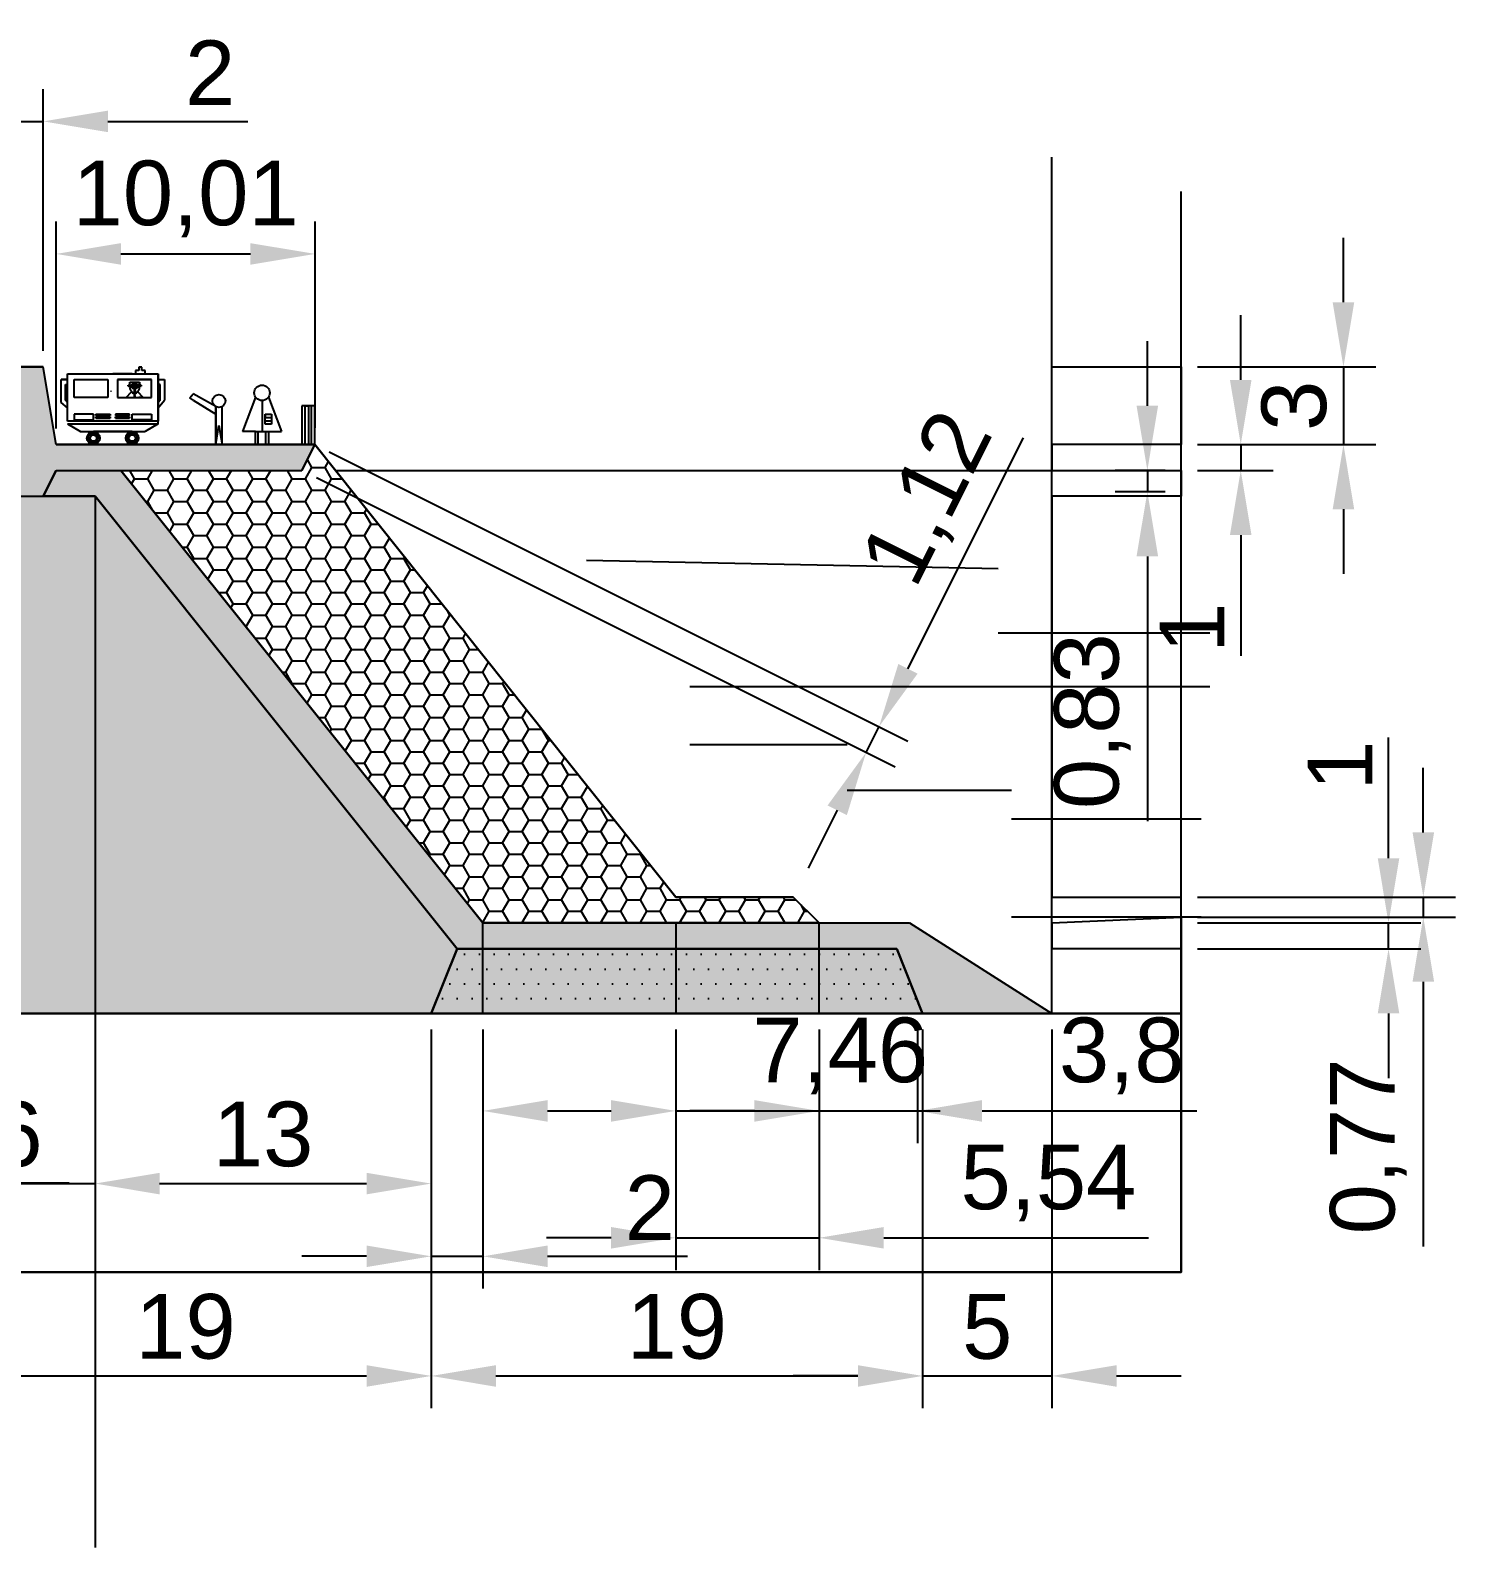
# Model space of a CAD drawing. Header units: centimetres. Extents: x -10 to 101, y -21 to 38.
# Drawn here: x 45.5 to 100.6, y -20.7 to 38 of the extents above; entities that cross this region are included whole.
import ezdxf

# ---------------------------------------------------------------- set-up
doc = ezdxf.new("R2010")
doc.units = ezdxf.units.CM
doc.styles.get("Standard").update_dxf_attribs({"font": 'arial.ttf'})
doc.dimstyles.new('ISO-25', dxfattribs={"dimtxt": 2.5, "dimasz": 2.5, "dimexe": 1.25, "dimexo": 0.625, "dimtad": 1, "dimtxsty": 'Standard', "dimcen": 2.5, "dimadec": 0, "dimazin": 0, "dimtfac": 1, "dimtmove": 0, "dimatfit": 3, "dimfxl": 1, "dimarcsym": 0})

# ---------------------------------------------------------------- blocks, each defined once
blk = doc.blocks.new('*D3')
at = {"color": 0, "lineweight": -2, "transparency": 16777216}
for p, q in [((42, -0.625), (42, -15.268)), ((61, -0.625), (61, -15.268)), ((44.5, -14.018), (58.5, -14.018))]:
    blk.add_line(p, q, dxfattribs=at)
at = {"color": 0, "transparency": 16777216}
for points in [[(44.5, -13.602), (44.5, -14.435), (42, -14.018)], [(58.5, -13.602), (58.5, -14.435), (61, -14.018)]]:
    blk.add_solid(points, dxfattribs=at)
at = {"layer": 'Defpoints', "color": 0, "transparency": 16777216}
for p in [(42, 0), (61, 0), (61, -14.018)]:
    blk.add_point(p, dxfattribs=at)
at = {"color": 0, "transparency": 16777216, "insert": (51.5, -12.117), "char_height": 2.5, "attachment_point": 5}
blk.add_mtext('19', dxfattribs=at)
blk = doc.blocks.new('*D4')
at = {"color": 0, "lineweight": -2, "transparency": 16777216}
for p, q in [((61, -0.625), (61, -15.268)), ((80, -0.625), (80, -15.268)), ((63.5, -14.018), (77.5, -14.018))]:
    blk.add_line(p, q, dxfattribs=at)
at = {"color": 0, "transparency": 16777216}
for points in [[(63.5, -13.602), (63.5, -14.435), (61, -14.018)], [(77.5, -13.602), (77.5, -14.435), (80, -14.018)]]:
    blk.add_solid(points, dxfattribs=at)
at = {"layer": 'Defpoints', "color": 0, "transparency": 16777216}
for p in [(61, 0), (80, 0), (80, -14.018)]:
    blk.add_point(p, dxfattribs=at)
at = {"color": 0, "transparency": 16777216, "insert": (70.5, -12.117), "char_height": 2.5, "attachment_point": 5}
blk.add_mtext('19', dxfattribs=at)
blk = doc.blocks.new('*D5')
at = {"color": 0, "lineweight": -2, "transparency": 16777216}
for p, q in [((80, -0.625), (80, -15.268)), ((85, -0.625), (85, -15.268)), ((77.5, -14.018), (75, -14.018)), ((80, -14.018), (85, -14.018)), ((87.5, -14.018), (90, -14.018))]:
    blk.add_line(p, q, dxfattribs=at)
at = {"color": 0, "transparency": 16777216}
for points in [[(77.5, -13.602), (77.5, -14.435), (80, -14.018)], [(87.5, -13.602), (87.5, -14.435), (85, -14.018)]]:
    blk.add_solid(points, dxfattribs=at)
at = {"layer": 'Defpoints', "color": 0, "transparency": 16777216}
for p in [(80, 0), (85, 0), (85, -14.018)]:
    blk.add_point(p, dxfattribs=at)
at = {"color": 0, "transparency": 16777216, "insert": (82.5, -12.122), "char_height": 2.5, "attachment_point": 5}
blk.add_mtext('5', dxfattribs=at)
blk = doc.blocks.new('*D7')
at = {"color": 0, "lineweight": -2, "transparency": 16777216}
for p, q in [((61, -0.625), (61, -10.642)), ((63, -0.625), (63, -10.642)), ((58.5, -9.392), (56, -9.392)), ((61, -9.392), (63, -9.392)), ((65.5, -9.392), (70.906, -9.392))]:
    blk.add_line(p, q, dxfattribs=at)
at = {"color": 0, "transparency": 16777216}
for points in [[(58.5, -8.975), (58.5, -9.808), (61, -9.392)], [(65.5, -8.975), (65.5, -9.808), (63, -9.392)]]:
    blk.add_solid(points, dxfattribs=at)
at = {"layer": 'Defpoints', "color": 0, "transparency": 16777216}
for p in [(61, 0), (63, 0), (63, -9.392)]:
    blk.add_point(p, dxfattribs=at)
at = {"color": 0, "transparency": 16777216, "insert": (69.453, -7.511), "char_height": 2.5, "attachment_point": 5}
blk.add_mtext('2', dxfattribs=at)
blk = doc.blocks.new('*D8')
at = {"color": 0, "lineweight": -2, "transparency": 16777216}
for p, q in [((63, -0.625), (63, -5.019)), ((70.456, -0.625), (70.456, -5.019)), ((65.5, -3.769), (67.956, -3.769)), ((70.456, -3.769), (80.678, -3.769))]:
    blk.add_line(p, q, dxfattribs=at)
at = {"color": 0, "transparency": 16777216}
for points in [[(65.5, -3.352), (65.5, -4.186), (63, -3.769)], [(67.956, -3.352), (67.956, -4.186), (70.456, -3.769)]]:
    blk.add_solid(points, dxfattribs=at)
at = {"layer": 'Defpoints', "color": 0, "transparency": 16777216}
for p in [(63, 0), (70.456, 0), (70.456, -3.769)]:
    blk.add_point(p, dxfattribs=at)
at = {"color": 0, "transparency": 16777216, "insert": (76.817, -1.642), "char_height": 2.5, "attachment_point": 5}
blk.add_mtext('7,46', dxfattribs=at)
blk = doc.blocks.new('*D9')
at = {"color": 0, "lineweight": -2, "transparency": 16777216}
for p, q in [((70.456, -0.625), (70.456, -9.926)), ((76, -0.625), (76, -9.926)), ((67.956, -8.676), (65.456, -8.676)), ((70.456, -8.676), (76, -8.676)), ((78.5, -8.676), (88.734, -8.676))]:
    blk.add_line(p, q, dxfattribs=at)
at = {"color": 0, "transparency": 16777216}
for points in [[(67.956, -8.259), (67.956, -9.093), (70.456, -8.676)], [(78.5, -8.259), (78.5, -9.093), (76, -8.676)]]:
    blk.add_solid(points, dxfattribs=at)
at = {"layer": 'Defpoints', "color": 0, "transparency": 16777216}
for p in [(70.456, 0), (76, 0), (76, -8.676)]:
    blk.add_point(p, dxfattribs=at)
at = {"color": 0, "transparency": 16777216, "insert": (84.867, -6.554), "char_height": 2.5, "attachment_point": 5}
blk.add_mtext('5,54', dxfattribs=at)
blk = doc.blocks.new('*D10')
at = {"color": 0, "lineweight": -2, "transparency": 16777216}
for p, q in [((76, -0.625), (76, -5.019)), ((79.799, -0.625), (79.799, -5.019)), ((73.5, -3.769), (71, -3.769)), ((76, -3.769), (79.799, -3.769)), ((82.299, -3.769), (90.604, -3.769))]:
    blk.add_line(p, q, dxfattribs=at)
at = {"color": 0, "transparency": 16777216}
for points in [[(73.5, -3.352), (73.5, -4.186), (76, -3.769)], [(82.299, -3.352), (82.299, -4.186), (79.799, -3.769)]]:
    blk.add_solid(points, dxfattribs=at)
at = {"layer": 'Defpoints', "color": 0, "transparency": 16777216}
for p in [(76, 0), (79.799, 0), (79.799, -3.769)]:
    blk.add_point(p, dxfattribs=at)
at = {"color": 0, "transparency": 16777216, "insert": (87.702, -1.642), "char_height": 2.5, "attachment_point": 5}
blk.add_mtext('3,8', dxfattribs=at)
blk = doc.blocks.new('*D11')
at = {"color": 0, "lineweight": -2, "transparency": 16777216}
for p, q in [((37, -0.625), (37, -7.801)), ((42, -0.625), (42, -7.801)), ((34.5, -6.551), (32, -6.551)), ((42, -6.551), (37, -6.551)), ((44.5, -6.551), (47, -6.551))]:
    blk.add_line(p, q, dxfattribs=at)
at = {"color": 0, "transparency": 16777216}
for points in [[(34.5, -6.134), (34.5, -6.967), (37, -6.551)], [(44.5, -6.134), (44.5, -6.967), (42, -6.551)]]:
    blk.add_solid(points, dxfattribs=at)
at = {"layer": 'Defpoints', "color": 0, "transparency": 16777216}
for p in [(37, 0), (42, 0), (37, -6.551)]:
    blk.add_point(p, dxfattribs=at)
at = {"color": 0, "transparency": 16777216, "insert": (39.5, -4.654), "char_height": 2.5, "attachment_point": 5}
blk.add_mtext('5', dxfattribs=at)
blk = doc.blocks.new('*D16')
at = {"color": 0, "lineweight": -2, "transparency": 16777216}
for p, q in [((57.059, 21.72), (79.435, 10.533)), ((79.435, 13.328), (83.899, 22.257)), ((56.559, 20.72), (78.935, 9.533)), ((77.817, 10.092), (78.317, 11.092)), ((76.699, 7.855), (75.581, 5.619))]:
    blk.add_line(p, q, dxfattribs=at)
at = {"color": 0, "transparency": 16777216}
for points in [[(79.062, 13.514), (79.808, 13.141), (78.317, 11.092)], [(76.326, 8.042), (77.072, 7.669), (77.817, 10.092)]]:
    blk.add_solid(points, dxfattribs=at)
at = {"layer": 'Defpoints', "color": 0, "transparency": 16777216}
for p in [(56.5, 22), (56, 21), (78.317, 11.092)]:
    blk.add_point(p, dxfattribs=at)
at = {"color": 0, "transparency": 16777216, "insert": (80.323, 19.862), "char_height": 2.5, "attachment_point": 5, "rotation": 63.43495}
blk.add_mtext('1,12', dxfattribs=at)
blk = doc.blocks.new('*D17')
at = {"color": 0, "lineweight": -2, "transparency": 16777216}
for p, q in [((44, 25.625), (44, 35.747)), ((46, 25.625), (46, 35.747)), ((41.5, 34.497), (39, 34.497)), ((44, 34.497), (46, 34.497)), ((48.5, 34.497), (53.906, 34.497))]:
    blk.add_line(p, q, dxfattribs=at)
at = {"color": 0, "transparency": 16777216}
for points in [[(41.5, 34.914), (41.5, 34.081), (44, 34.497)], [(48.5, 34.914), (48.5, 34.081), (46, 34.497)]]:
    blk.add_solid(points, dxfattribs=at)
at = {"layer": 'Defpoints', "color": 0, "transparency": 16777216}
for p in [(46, 34.497), (44, 25), (46, 25)]:
    blk.add_point(p, dxfattribs=at)
at = {"color": 0, "transparency": 16777216, "insert": (52.453, 36.377), "char_height": 2.5, "attachment_point": 5}
blk.add_mtext('2', dxfattribs=at)
blk = doc.blocks.new('*D18')
at = {"color": 0, "lineweight": -2, "transparency": 16777216}
for p, q in [((46.5, 22.625), (46.5, 30.622)), ((56.51, 22.645), (56.51, 30.622)), ((49, 29.372), (54.01, 29.372))]:
    blk.add_line(p, q, dxfattribs=at)
at = {"color": 0, "transparency": 16777216}
for points in [[(49, 29.788), (49, 28.955), (46.5, 29.372)], [(54.01, 29.788), (54.01, 28.955), (56.51, 29.372)]]:
    blk.add_solid(points, dxfattribs=at)
at = {"layer": 'Defpoints', "color": 0, "transparency": 16777216}
for p in [(56.51, 29.372), (46.5, 22), (56.51, 22.02)]:
    blk.add_point(p, dxfattribs=at)
at = {"color": 0, "transparency": 16777216, "insert": (51.505, 31.499), "char_height": 2.5, "attachment_point": 5}
blk.add_mtext('10,01', dxfattribs=at)
blk = doc.blocks.new('*D19')
at = {"color": 0, "lineweight": -2, "transparency": 16777216}
for p, q in [((96.275, 27.5), (96.275, 30)), ((90.625, 25), (97.525, 25)), ((96.275, 25), (96.275, 22)), ((90.625, 22), (97.525, 22)), ((96.275, 19.5), (96.275, 17))]:
    blk.add_line(p, q, dxfattribs=at)
at = {"color": 0, "transparency": 16777216}
for points in [[(95.858, 27.5), (96.691, 27.5), (96.275, 25)], [(95.858, 19.5), (96.691, 19.5), (96.275, 22)]]:
    blk.add_solid(points, dxfattribs=at)
at = {"layer": 'Defpoints', "color": 0, "transparency": 16777216}
for p in [(90, 25), (90, 22), (96.275, 22)]:
    blk.add_point(p, dxfattribs=at)
at = {"color": 0, "transparency": 16777216, "insert": (94.372, 23.5), "char_height": 2.5, "attachment_point": 5, "rotation": 90}
blk.add_mtext('3', dxfattribs=at)
blk = doc.blocks.new('*D20')
at = {"color": 0, "lineweight": -2, "transparency": 16777216}
for p, q in [((92.303, 24.5), (92.303, 27)), ((90.625, 22), (93.553, 22)), ((92.303, 22), (92.303, 21)), ((90.625, 21), (93.553, 21)), ((92.303, 18.5), (92.303, 13.829))]:
    blk.add_line(p, q, dxfattribs=at)
at = {"color": 0, "transparency": 16777216}
for points in [[(91.886, 24.5), (92.719, 24.5), (92.303, 22)], [(91.886, 18.5), (92.719, 18.5), (92.303, 21)]]:
    blk.add_solid(points, dxfattribs=at)
at = {"layer": 'Defpoints', "color": 0, "transparency": 16777216}
for p in [(90, 22), (90, 21), (92.303, 21)]:
    blk.add_point(p, dxfattribs=at)
at = {"color": 0, "transparency": 16777216, "insert": (90.423, 14.915), "char_height": 2.5, "attachment_point": 5, "rotation": 90}
blk.add_mtext('1', dxfattribs=at)
blk = doc.blocks.new('*D21')
at = {"color": 0, "lineweight": -2, "transparency": 16777216}
for p, q in [((88.692, 23.5), (88.692, 26)), ((89.375, 21), (87.442, 21)), ((88.692, 21), (88.692, 20.175)), ((89.375, 20.175), (87.442, 20.175)), ((88.692, 17.675), (88.692, 7.431))]:
    blk.add_line(p, q, dxfattribs=at)
at = {"color": 0, "transparency": 16777216}
for points in [[(88.275, 23.5), (89.108, 23.5), (88.692, 21)], [(88.275, 17.675), (89.108, 17.675), (88.692, 20.175)]]:
    blk.add_solid(points, dxfattribs=at)
at = {"layer": 'Defpoints', "color": 0, "transparency": 16777216}
for p in [(90, 21), (88.692, 20.175), (90, 20.175)]:
    blk.add_point(p, dxfattribs=at)
at = {"color": 0, "transparency": 16777216, "insert": (86.564, 11.303), "char_height": 2.5, "attachment_point": 5, "rotation": 90}
blk.add_mtext('0,83', dxfattribs=at)
blk = doc.blocks.new('*D22')
at = {"color": 0, "lineweight": -2, "transparency": 16777216}
for p, q in [((99.363, 7), (99.363, 9.5)), ((90.625, 4.5), (100.613, 4.5)), ((99.363, 4.5), (99.363, 3.726)), ((90.625, 3.726), (100.613, 3.726)), ((99.363, 1.226), (99.363, -9.017))]:
    blk.add_line(p, q, dxfattribs=at)
at = {"color": 0, "transparency": 16777216}
for points in [[(98.947, 7), (99.78, 7), (99.363, 4.5)], [(98.947, 1.226), (99.78, 1.226), (99.363, 3.726)]]:
    blk.add_solid(points, dxfattribs=at)
at = {"layer": 'Defpoints', "color": 0, "transparency": 16777216}
for p in [(90, 4.5), (90, 3.726), (99.363, 3.726)]:
    blk.add_point(p, dxfattribs=at)
at = {"color": 0, "transparency": 16777216, "insert": (97.236, -5.145), "char_height": 2.5, "attachment_point": 5, "rotation": 90}
blk.add_mtext('0,77', dxfattribs=at)
blk = doc.blocks.new('*D23')
at = {"color": 0, "lineweight": -2, "transparency": 16777216}
for p, q in [((98.017, 6), (98.017, 10.671)), ((90.625, 3.5), (99.267, 3.5)), ((98.017, 2.5), (98.017, 3.5)), ((90.625, 2.5), (99.267, 2.5)), ((98.017, 0), (98.017, -2.5))]:
    blk.add_line(p, q, dxfattribs=at)
at = {"color": 0, "transparency": 16777216}
for points in [[(97.601, 6), (98.434, 6), (98.017, 3.5)], [(97.601, 0), (98.434, 0), (98.017, 2.5)]]:
    blk.add_solid(points, dxfattribs=at)
at = {"layer": 'Defpoints', "color": 0, "transparency": 16777216}
for p in [(90, 3.5), (98.017, 3.5), (90, 2.5)]:
    blk.add_point(p, dxfattribs=at)
at = {"color": 0, "transparency": 16777216, "insert": (96.137, 9.585), "char_height": 2.5, "attachment_point": 5, "rotation": 90}
blk.add_mtext('1', dxfattribs=at)
blk = doc.blocks.new('*D24')
at = {"color": 0, "lineweight": -2, "transparency": 16777216}
for p, q in [((42, -0.625), (42, -7.829)), ((48, -0.625), (48, -7.829)), ((39.5, -6.579), (37, -6.579)), ((42, -6.579), (48, -6.579)), ((50.5, -6.579), (53, -6.579))]:
    blk.add_line(p, q, dxfattribs=at)
at = {"color": 0, "transparency": 16777216}
for points in [[(39.5, -6.163), (39.5, -6.996), (42, -6.579)], [(50.5, -6.163), (50.5, -6.996), (48, -6.579)]]:
    blk.add_solid(points, dxfattribs=at)
at = {"layer": 'Defpoints', "color": 0, "transparency": 16777216}
for p in [(42, 0), (48, 0), (48, -6.579)]:
    blk.add_point(p, dxfattribs=at)
at = {"color": 0, "transparency": 16777216, "insert": (45, -4.678), "char_height": 2.5, "attachment_point": 5}
blk.add_mtext('6', dxfattribs=at)
blk = doc.blocks.new('*D25')
at = {"color": 0, "lineweight": -2, "transparency": 16777216}
for p, q in [((48, -0.625), (48, -7.829)), ((61, -0.625), (61, -7.829)), ((50.5, -6.579), (58.5, -6.579))]:
    blk.add_line(p, q, dxfattribs=at)
at = {"color": 0, "transparency": 16777216}
for points in [[(50.5, -6.163), (50.5, -6.996), (48, -6.579)], [(58.5, -6.163), (58.5, -6.996), (61, -6.579)]]:
    blk.add_solid(points, dxfattribs=at)
at = {"layer": 'Defpoints', "color": 0, "transparency": 16777216}
for p in [(48, 0), (61, 0), (61, -6.579)]:
    blk.add_point(p, dxfattribs=at)
at = {"color": 0, "transparency": 16777216, "insert": (54.5, -4.677), "char_height": 2.5, "attachment_point": 5}
blk.add_mtext('13', dxfattribs=at)

msp = doc.modelspace()

# ---------------------------------------------------------------- hatches: boundary and pattern name
at = {"true_color": 0x636466}
h = msp.add_hatch(color=251, dxfattribs=at)
h.dxf.hatch_style = 1
h.paths.add_polyline_path([(44, 25), (44, 20), (46, 20), (46.5, 21), (56, 21), (56.5, 22), (46.5, 22), (46, 25)])
at = {"true_color": 0xf1eb1f}
h = msp.add_hatch(dxfattribs=at)
h.set_pattern_fill('HONEY', color=2, scale=0.16)
h.paths.add_polyline_path([(49, 21), (56, 21), (56.5, 22), (70.456, 4.5), (75, 4.5), (76, 3.5), (63, 3.5)])
h = msp.add_hatch()
h.set_pattern_fill('HEX', color=256, scale=0.063)
h.paths.add_polyline_path([(46, 20), (46.5, 21), (49, 21), (63, 3.5), (79.5, 3.5), (85, 0), (80, 0), (79, 2.5), (62, 2.5), (48, 20)])
h = msp.add_hatch()
h.set_pattern_fill('AR-SAND', color=256, scale=0.0068)
h.paths.add_polyline_path([(22.5, 3.5), (42, 20), (48, 20), (62, 2.5), (61, 0), (42, 0), (41, 2.5), (37, 2.5), (35, 3.5)])
h = msp.add_hatch()
h.set_pattern_fill('DOTS', color=256, scale=0.36)
h.paths.add_polyline_path([(5, 0), (6, 2.5), (41, 2.5), (42, 0)])
edge = h.paths.add_edge_path()
edge.add_line((62, 2.5), (79, 2.5))
edge.add_line((80, 0), (61, 0))
h = msp.add_hatch()
h.set_pattern_fill('DOTS', color=256, scale=0.36)
h.paths.add_polyline_path([(62, 2.5), (79, 2.5), (80, 0), (61, 0)])
at = {"true_color": 0x636466}
h = msp.add_hatch(dxfattribs=at)
h.set_pattern_fill('AR-HBONE', color=251)
h.paths.add_polyline_path([(90, 0), (0, 0), (-10, 0), (-10, -10), (90, -10)])

# ---------------------------------------------------------------- linework, layer by layer
for p, q in [((85, 0), (85, 33.115)), ((90, 0), (90, 31.782)), ((44, 25), (46, 25)), ((46, 25), (44, 25)), ((44, 25), (46, 25)), ((46.5, 22), (46, 25)), ((46.5, 22), (46, 25)), ((46.938, 22.9), (46.938, 24.74)), ((46.938, 24.74), (50.438, 24.74)), ((49.438, 24.74), (48.688, 24.74)), ((49.689, 24.865), (49.564, 24.865)), ((49.564, 24.865), (49.564, 24.74)), ((49.814, 24.99), (49.689, 24.99)), ((49.689, 24.99), (49.689, 24.865)), ((49.814, 24.865), (49.814, 24.99)), ((49.939, 24.865), (49.814, 24.865)), ((49.938, 24.74), (49.939, 24.865)), ((50.438, 24.74), (50.438, 22.9)), ((50.438, 22.9), (50.438, 24.74)), ((85, 25), (90, 25)), ((90, 25), (90, 22)), ((46.938, 24.52), (46.688, 24.52)), ((46.688, 23.62), (46.688, 24.52)), ((46.688, 24.52), (46.938, 24.52)), ((46.855, 23.72), (46.855, 24.32)), ((46.855, 23.72), (46.855, 24.32)), ((46.855, 24.32), (46.938, 24.32)), ((47.188, 23.82), (47.188, 24.52)), ((47.188, 24.52), (47.438, 24.52)), ((47.438, 24.52), (48.313, 24.52)), ((48.313, 24.52), (48.501, 24.52)), ((48.501, 24.52), (48.501, 23.82)), ((48.62, 24.054), (48.62, 24.072)), ((49.063, 24.52), (48.876, 24.52)), ((48.876, 24.52), (48.876, 23.82)), ((48.876, 24.52), (50.188, 24.52)), ((49.938, 24.52), (49.063, 24.52)), ((49.277, 24.302), (49.347, 24.302)), ((49.277, 24.252), (49.277, 24.302)), ((49.277, 24.302), (49.347, 24.302)), ((49.277, 24.302), (49.301, 24.302)), ((49.377, 24.252), (49.277, 24.252)), ((49.786, 24.252), (49.277, 24.252)), ((49.301, 24.302), (49.301, 24.252)), ((49.301, 24.252), (49.324, 24.252)), ((49.324, 24.252), (49.324, 24.302)), ((49.324, 24.302), (49.347, 24.302)), ((49.347, 24.302), (49.347, 24.411)), ((49.347, 24.411), (49.716, 24.411)), ((49.347, 24.302), (49.347, 24.411)), ((49.347, 24.302), (49.347, 24.252)), ((49.377, 24.252), (49.686, 24.252)), ((49.411, 24.209), (49.411, 24.206)), ((49.495, 24.209), (49.495, 24.206)), ((49.498, 24.188), (49.515, 24.179)), ((49.498, 24.188), (49.519, 24.072)), ((49.515, 24.179), (49.498, 24.188)), ((49.525, 24.072), (49.515, 24.179)), ((49.525, 24.072), (49.515, 24.179)), ((49.515, 24.179), (49.532, 24.134)), ((49.519, 24.072), (49.525, 24.072)), ((49.532, 24.072), (49.519, 24.072)), ((49.532, 24.134), (49.559, 24.184)), ((49.559, 24.184), (49.532, 24.134)), ((49.532, 24.134), (49.532, 24.072)), ((49.532, 24.072), (49.549, 24.072)), ((49.559, 24.184), (49.543, 24.072)), ((49.543, 24.072), (49.549, 24.072)), ((49.549, 24.072), (49.576, 24.193)), ((49.576, 24.193), (49.559, 24.184)), ((49.559, 24.184), (49.576, 24.193)), ((49.576, 24.193), (49.559, 24.184)), ((49.578, 24.208), (49.578, 24.205)), ((49.662, 24.208), (49.662, 24.205)), ((49.686, 24.252), (49.786, 24.252)), ((49.716, 24.302), (49.716, 24.411)), ((49.716, 24.411), (49.716, 24.302)), ((49.786, 24.302), (49.716, 24.302)), ((49.716, 24.302), (49.786, 24.302)), ((49.716, 24.252), (49.716, 24.302)), ((49.74, 24.252), (49.716, 24.252)), ((49.763, 24.302), (49.74, 24.302)), ((49.74, 24.302), (49.74, 24.252)), ((49.763, 24.252), (49.763, 24.302)), ((49.786, 24.252), (49.763, 24.252)), ((49.786, 24.252), (49.786, 24.302)), ((49.786, 24.302), (49.786, 24.252)), ((50.188, 24.52), (49.938, 24.52)), ((50.188, 23.82), (50.188, 24.52)), ((50.188, 23.82), (50.188, 24.52)), ((50.438, 24.52), (50.688, 24.52)), ((50.521, 24.32), (50.438, 24.32)), ((50.521, 23.82), (50.521, 24.32)), ((50.688, 24.52), (50.688, 23.72)), ((46.938, 23.42), (46.688, 23.62)), ((46.938, 23.72), (46.855, 23.72)), ((46.938, 23.62), (46.855, 23.72)), ((47.438, 23.82), (47.188, 23.82)), ((48.501, 23.82), (47.188, 23.82)), ((48.876, 23.82), (50.188, 23.82)), ((49.204, 23.82), (49.412, 24.042)), ((49.204, 23.82), (49.532, 23.82)), ((49.204, 23.82), (49.86, 23.82)), ((49.204, 23.82), (49.368, 23.82)), ((49.458, 24.012), (49.532, 23.944)), ((49.47, 23.979), (49.458, 24.012)), ((49.458, 24.012), (49.47, 23.979)), ((49.506, 23.967), (49.47, 23.979)), ((49.558, 23.967), (49.506, 23.967)), ((49.506, 23.967), (49.532, 23.944)), ((49.532, 23.944), (49.606, 24.012)), ((49.532, 23.944), (49.558, 23.967)), ((49.532, 23.82), (49.532, 23.967)), ((49.532, 23.944), (49.532, 23.903)), ((49.532, 23.903), (49.532, 23.861)), ((49.593, 23.982), (49.558, 23.967)), ((49.593, 23.982), (49.606, 24.012)), ((49.86, 23.82), (49.651, 24.042)), ((49.86, 23.82), (49.696, 23.82)), ((49.938, 23.82), (50.063, 23.82)), ((49.938, 23.82), (50.188, 23.82)), ((50.438, 23.72), (50.438, 23.62)), ((50.438, 23.42), (50.688, 23.72)), ((50.521, 23.72), (50.438, 23.62)), ((50.438, 23.62), (50.438, 23.52)), ((50.438, 23.52), (50.438, 23.62)), ((50.438, 23.62), (50.438, 23.62)), ((50.438, 23.52), (50.438, 23.42)), ((50.438, 23.42), (50.438, 23.52)), ((50.521, 23.72), (50.521, 23.82)), ((51.663, 23.804), (51.802, 23.967)), ((51.802, 23.717), (51.663, 23.804)), ((52.668, 23.467), (51.802, 23.967)), ((51.802, 23.967), (51.802, 23.967)), ((51.802, 23.717), (52.668, 23.177)), ((52.668, 21.985), (52.668, 23.485)), ((54.209, 23.834), (53.709, 22.5)), ((54.459, 23.7), (54.459, 22.5)), ((54.709, 23.834), (55.209, 22.5)), ((56.5, 23.5), (56, 23.5)), ((56, 23.5), (56, 22)), ((56.125, 22), (56.125, 23.5)), ((56.125, 23.5), (56.25, 23.5)), ((56.25, 23.5), (56.25, 22)), ((56.375, 22), (56.375, 23.5)), ((56.5, 22), (56.5, 23.5)), ((50.438, 22.9), (46.938, 22.9)), ((47.188, 23.177), (47.188, 22.962)), ((47.938, 23.177), (47.188, 23.177)), ((47.188, 22.962), (47.938, 22.962)), ((47.938, 22.962), (47.938, 23.177)), ((48.038, 23.177), (48.038, 23.123)), ((48.038, 23.177), (48.588, 23.177)), ((48.038, 23.123), (48.038, 23.177)), ((48.038, 23.123), (48.588, 23.123)), ((48.588, 23.123), (48.038, 23.123)), ((48.038, 23.016), (48.038, 23.07)), ((48.038, 23.07), (48.588, 23.07)), ((48.038, 23.07), (48.588, 23.07)), ((48.038, 23.016), (48.038, 23.07)), ((48.038, 23.016), (48.588, 23.016)), ((48.588, 23.016), (48.038, 23.016)), ((48.588, 23.123), (48.588, 23.177)), ((48.588, 23.177), (48.588, 23.123)), ((48.588, 23.07), (48.588, 23.016)), ((48.588, 23.07), (48.588, 23.016)), ((48.788, 23.177), (48.788, 23.123)), ((49.338, 23.177), (48.788, 23.177)), ((48.788, 23.123), (49.338, 23.123)), ((48.788, 23.123), (49.338, 23.123)), ((48.788, 23.07), (49.338, 23.07)), ((48.788, 23.07), (49.338, 23.07)), ((48.788, 23.016), (48.788, 23.07)), ((48.788, 23.016), (49.338, 23.016)), ((49.338, 23.016), (48.788, 23.016)), ((49.338, 23.123), (49.338, 23.177)), ((49.338, 23.07), (49.338, 23.016)), ((49.438, 22.962), (49.438, 23.177)), ((49.438, 23.177), (50.188, 23.177)), ((49.938, 22.962), (49.438, 22.962)), ((50.188, 22.962), (49.938, 22.962)), ((50.188, 23.177), (50.188, 22.962)), ((50.438, 22.8), (50.438, 22.9)), ((52.668, 23.469), (52.668, 22)), ((52.918, 22), (52.918, 23.469)), ((52.918, 22), (52.918, 23.469)), ((54.585, 23.181), (54.82, 23.181)), ((54.585, 22.789), (54.585, 23.181)), ((54.585, 23.181), (54.585, 23.042)), ((54.585, 23.042), (54.82, 23.042)), ((54.82, 22.898), (54.585, 22.898)), ((54.82, 23.181), (54.82, 22.789)), ((54.82, 23.042), (54.82, 22.898)), ((46.938, 22.8), (47.438, 22.5)), ((46.938, 22.8), (50.438, 22.8)), ((47.438, 22.5), (49.938, 22.5)), ((49.438, 22.5), (47.938, 22.5)), ((50.438, 22.8), (49.938, 22.5)), ((52.668, 22), (52.793, 22.734)), ((52.793, 22.734), (52.918, 22)), ((54.109, 22.5), (53.709, 22.5)), ((54.209, 22.5), (54.109, 22.5)), ((54.209, 22), (54.209, 22.5)), ((54.209, 22.5), (54.459, 22.5)), ((54.309, 22), (54.309, 22.5)), ((54.459, 22.5), (55.209, 22.5)), ((54.459, 22.5), (54.709, 22.5)), ((54.82, 22.789), (54.585, 22.789)), ((54.609, 22), (54.609, 22.5)), ((54.709, 22.5), (54.709, 22)), ((46.5, 22), (50, 22)), ((56.5, 22), (46.5, 22)), ((47.438, 22), (46.938, 22)), ((47.938, 22), (47.438, 22)), ((47.438, 22), (47.938, 22)), ((49.938, 22), (47.938, 22)), ((47.938, 22), (49.438, 22)), ((49.938, 22), (49.438, 22)), ((50.438, 22), (49.938, 22)), ((50, 22), (54, 22)), ((50, 22), (50.5, 22)), ((50.938, 22), (50.438, 22)), ((51.378, 22), (50.938, 22)), ((52.668, 22), (52.918, 22)), ((52.668, 22), (52.918, 22)), ((52.918, 21.985), (52.668, 21.985)), ((54.459, 22), (52.918, 21.985)), ((54, 22), (56, 22)), ((54.209, 22), (54.009, 22)), ((54.459, 22), (54.209, 22)), ((54.209, 22), (54.309, 22)), ((56, 22), (54.459, 22)), ((54.709, 22), (54.609, 22)), ((56, 22), (56.5, 22)), ((56.5, 22), (56, 21)), ((56, 21), (56.5, 22)), ((56, 21), (56.5, 22)), ((56, 22), (56.125, 22)), ((56.25, 22), (56.375, 22)), ((70.456, 4.5), (56.5, 22)), ((56.5, 22), (70.456, 4.5)), ((90, 22), (85, 22)), ((85, 22), (85, 21)), ((46.5, 21), (46, 20)), ((46, 20), (46.5, 21)), ((46, 20), (46.5, 21)), ((46.5, 21), (50, 21)), ((46.5, 21), (49, 21)), ((46.5, 21), (56, 21)), ((48, 21), (49, 21)), ((49, 21), (63, 3.5)), ((49, 21), (63, 3.5)), ((49, 21), (56, 21)), ((63, 3.5), (49, 21)), ((50, 21), (54, 21)), ((54, 21), (56, 21)), ((85, 21), (90, 21)), ((90, 21), (90, 20)), ((42, 20), (48, 20)), ((44, 20), (46, 20)), ((45, 20), (48, 20)), ((45, 20), (46, 20)), ((48, 20), (46, 20)), ((48, 20), (62, 2.5)), ((48, 20), (62, 2.5)), ((62, 2.5), (48, 20)), ((48, 20), (48, -20.658)), ((90, 20), (85, 20)), ((85, 20), (85, 4.5)), ((75, 4.5), (70.456, 4.5)), ((70.456, 4.5), (75, 4.5)), ((76, 3.5), (75, 4.5)), ((75, 4.5), (76, 3.5)), ((85, 4.5), (90, 4.5)), ((85, 3.5), (90, 3.726)), ((90, 3.726), (90, 2.5)), ((63, 3.5), (79.5, 3.5)), ((63, 3.5), (79.5, 3.5)), ((76, 3.5), (63, 3.5)), ((63, 0), (63, 3.5)), ((63, 3.5), (70.456, 3.5)), ((70.456, 3.5), (70.456, 0)), ((76, 0), (76, 3.5)), ((79.5, 3.5), (85, 0)), ((79.5, 3.5), (85, 0)), ((85, 3.5), (85, 2.5)), ((90, 3.5), (90, 0)), ((62, 2.5), (61, 0)), ((62, 2.5), (61, 0)), ((62, 2.5), (61, 0)), ((61, 0), (62, 2.5)), ((79, 2.5), (62, 2.5)), ((62, 2.5), (79, 2.5)), ((79, 2.5), (62, 2.5)), ((79, 2.5), (80, 0)), ((80, 0), (79, 2.5)), ((79, 2.5), (80, 0)), ((80, 0), (79, 2.5)), ((90, 2.5), (85, 2.5)), ((-10, 0), (90, 0)), ((61, 0), (42, 0)), ((48, 0), (48, -10)), ((61, 0), (62, 0)), ((80, 0), (61, 0)), ((62, 0), (63, 0)), ((70.456, 0), (76, 0)), ((76, 0), (75, 0)), ((80, 0), (79, 0)), ((85, 0), (80, 0)), ((85, 0), (83.5, 0)), ((90, 0), (85, 0)), ((90, 0), (90, -10)), ((90, -10), (-10, -10))]:
    msp.add_line(p, q)
at = {"color": 5}
for p, q in [((57.298, 21), (90, 21)), ((67.002, 17.535), (82.918, 17.208)), ((82.918, 14.721), (91.105, 14.721)), ((91.105, 12.627), (70.997, 12.627)), ((70.997, 10.402), (77.089, 10.402)), ((77.089, 8.635), (83.442, 8.635)), ((83.442, 7.522), (90.778, 7.522)), ((90.778, 3.726), (83.442, 3.726))]:
    msp.add_line(p, q, dxfattribs=at)
msp.add_lwpolyline([(0, 0), (-10, 0), (-10, -10), (90, -10), (90, 0), (0, 0)])
for centre, radius in [((49.532, 24.17), 0.175), ((49.456, 24.199), 0.011), ((49.614, 24.201), 0.011), ((54.459, 24), 0.3), ((49.532, 23.903), 0.0129), ((49.532, 23.861), 0.0129), ((52.793, 23.685), 0.25), ((47.938, 22.25), 0.25), ((47.938, 22.25), 0.188), ((47.938, 22.25), 0.125), ((49.438, 22.25), 0.25), ((49.438, 22.25), 0.188), ((49.438, 22.25), 0.125)]:
    msp.add_circle(centre, radius)
for centre, radius, start, end in [((49.453, 24.17), 0.0573, 42.73884, 137.26116), ((49.453, 24.167), 0.0573, 42.73884, 137.26116), ((49.453, 24.172), 0.0397, 34.95768, 129.42145), ((49.46, 24.223), 0.0381, 212.18766, 312.19147), ((49.62, 24.169), 0.0573, 42.73884, 137.26116), ((49.62, 24.167), 0.0573, 42.73884, 137.26116), ((49.616, 24.178), 0.037, 41.99582, 145.00398), ((49.613, 24.222), 0.0358, 219.64931, 326.92872), ((49.535, 23.898), 0.154, 70.21376, 109.78624), ((49.535, 24.279), 0.242, 257.56403, 282.43597)]:
    msp.add_arc(centre, radius, start, end)

# ---------------------------------------------------------------- dimensions: what is measured, and where the dimension line sits
for base, p1, p2, picture, middle in [((46, 34.497), (44, 25), (46, 25), '*D17', (52.453, 36.377)), ((56.51, 29.372), (46.5, 22), (56.51, 22.02), '*D18', (51.505, 31.499)), ((37, -6.551), (42, 0), (37, 0), '*D11', (39.5, -4.654)), ((48, -6.579), (42, 0), (48, 0), '*D24', (45, -4.678)), ((61, -14.018), (42, 0), (61, 0), '*D3', (51.5, -12.117)), ((61, -6.579), (48, 0), (61, 0), '*D25', (54.5, -4.677)), ((63, -9.392), (61, 0), (63, 0), '*D7', (69.453, -7.511)), ((80, -14.018), (61, 0), (80, 0), '*D4', (70.5, -12.117)), ((70.456, -3.769), (63, 0), (70.456, 0), '*D8', (76.817, -1.642)), ((76, -8.676), (70.456, 0), (76, 0), '*D9', (84.867, -6.554)), ((79.799, -3.769), (76, 0), (79.799, 0), '*D10', (87.702, -1.642)), ((85, -14.018), (80, 0), (85, 0), '*D5', (82.5, -12.122))]:
    dim = msp.add_linear_dim(base=base, p1=p1, p2=p2, dimstyle='ISO-25')
    dim.commit()
    dim.dimension.update_dxf_attribs({"geometry": picture, "text_midpoint": middle})
for base, p1, p2, picture, middle in [((96.275, 22), (90, 25), (90, 22), '*D19', (94.372, 23.5)), ((92.303, 21), (90, 22), (90, 21), '*D20', (90.423, 14.915)), ((88.6917, 20.1747), (90, 21), (90, 20.1747), '*D21', (86.5643, 11.3028)), ((98.017, 3.5), (90, 2.5), (90, 3.5), '*D23', (96.137, 9.585)), ((99.363, 3.726), (90, 4.5), (90, 3.726), '*D22', (97.236, -5.145))]:
    dim = msp.add_linear_dim(base=base, p1=p1, p2=p2, angle=90, dimstyle='ISO-25')
    dim.commit()
    dim.dimension.update_dxf_attribs({"geometry": picture, "text_midpoint": middle})
dim = msp.add_aligned_dim(p1=(56, 21), p2=(56.5, 22), distance=-24.392, dimstyle='ISO-25')
dim.commit()
dim.dimension.update_dxf_attribs({"geometry": '*D16', "text_midpoint": (80.323, 19.862)})

doc.saveas('drawing.dxf')
